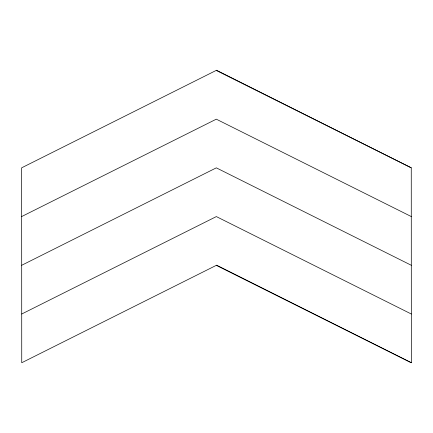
<?xml version="1.0" encoding="UTF-8"?>
<svg xmlns="http://www.w3.org/2000/svg" width="433" height="433" viewBox="0 0 433 433"><rect width="100%" height="100%" fill="white"/><g stroke="black" fill="none" stroke-linecap="round" stroke-linejoin="round"><path stroke-width="0.65" d="M216.538 70.254L21.65 167.815L21.742 362.746L216.63 265.185L411.35 362.746L411.258 167.815L216.538 70.254L216.538 70.568M21.672 216.549L216.3 119.172L411.28 216.549M21.699 265.277L216.327 167.847L411.301 265.277M21.72 314.012L216.348 216.581L411.328 314.012M216.278 70.438L411.258 167.815M216.37 265.375L411.35 362.746"/></g></svg>
